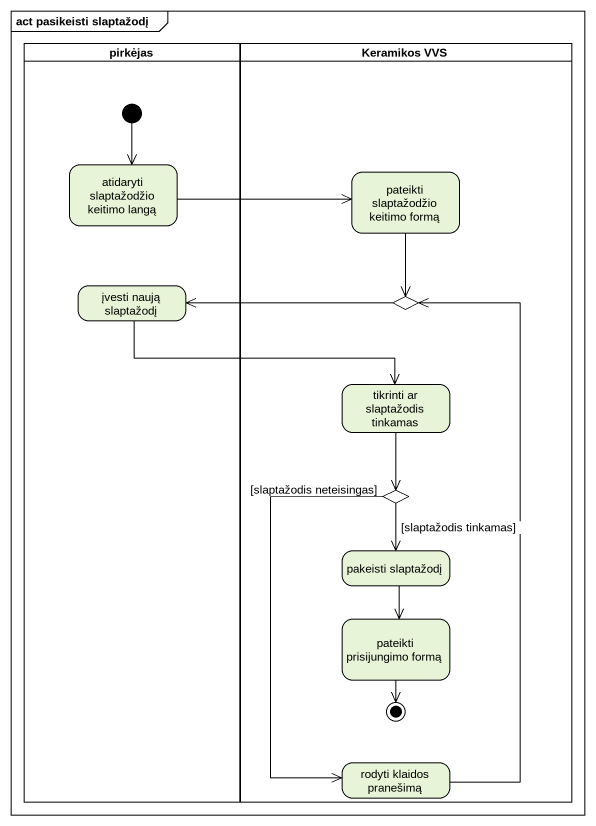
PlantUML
@startuml
mainframe act pasikeisti slaptažodį
hide empty description
state pirkėjas <<partition>> {
  state "atidaryti slaptažodžio keitimo langą" as atidaryti_slaptažodžio
  state "įvesti naują slaptažodį" as įvesti_naują_slaptažodį
  [*] --> atidaryti_slaptažodžio
}
state "Keramikos VVS" as Keramikos_VVS <<partition>> {
  state "pateikti slaptažodžio keitimo formą" as pateikti_slaptažodžio
  state choice1 <<choice>>
  state "tikrinti ar slaptažodis tinkamas" as tikrinti_ar_slaptažodis
  state choice2 <<choice>>
  state "pakeisti slaptažodį" as pakeisti_slaptažodį
  state "pateikti prisijungimo formą" as pateikti_prisijungimo_formą
  state "rodyti klaidos pranešimą" as rodyti_klaidos_pranešimą
  pateikti_prisijungimo_formą --> [*]
}
atidaryti_slaptažodžio -right-> pateikti_slaptažodžio
pateikti_slaptažodžio --> choice1
įvesti_naują_slaptažodį -right-> tikrinti_ar_slaptažodis
choice1 -left-> įvesti_naują_slaptažodį
tikrinti_ar_slaptažodis --> choice2
choice2 --> pakeisti_slaptažodį : [slaptažodis tinkamas]
choice2 --> rodyti_klaidos_pranešimą : [slaptažodis neteisingas]
pakeisti_slaptažodį --> pateikti_prisijungimo_formą
rodyti_klaidos_pranešimą -up-> choice1
@enduml
